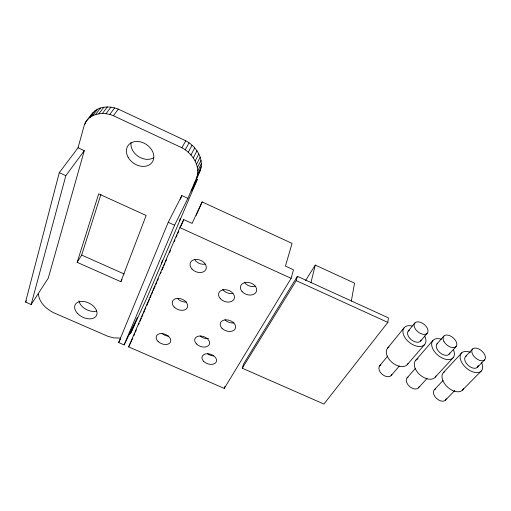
<?xml version="1.0" encoding="UTF-8"?>
<svg xmlns="http://www.w3.org/2000/svg" width="511" height="511" viewBox="0 0 511 511"><rect width="100%" height="100%" fill="white"/><g stroke="black" fill="none" stroke-linecap="round" stroke-linejoin="round"><path stroke-width="0.77" d="M187.901 198.377L181.846 195.585L168.228 222.317L118.673 342.549L124.116 344.912L174.577 225.21L187.901 198.377L196.959 176.94C200.363 165.123 192.034 153.198 181.897 147.768L113.423 115.735C103.407 111.315 88.742 113.34 84.417 124.671L78.049 147.775L59.276 172.667L25.55 302.097L31.145 304.53L48.258 278.176L84.296 150.656L78.049 147.775M128.331 335.401L131.078 332.342L147.034 297.562L197.361 179.31L191.523 191.076L200.561 169.735C203.959 158.046 195.834 146.172 185.787 140.774L118.277 109.105C112.682 106.946 106.403 106.218 100.597 107.962C93.583 109.878 89.962 116.642 85.765 121.937M387.855 322.39L388.411 317.868L297.389 276.323L243.606 363.909L242.271 368.227L323.936 404.048L387.855 322.39L296.227 280.641L297.389 276.323M351.319 301.139L354.551 283.132L315.274 265.088L305.578 280.513M179.77 220.65L180.313 218.382M310.937 282.717L315.274 265.088M31.145 304.53L65.836 175.656L84.296 150.656M291.129 278.316L293.506 269.77L285.438 266.078L292.068 243.389L202.139 201.928L192.072 223.396L183.756 219.596L179.859 227.619L128.638 346.88L224.259 388.417L291.129 278.316L179.859 227.619M77.155 262.335L98.693 193.873L146.14 215.47L120.864 281.727L77.155 262.335L81.664 255.072L100.922 194.397M161.361 263.906L162.549 260.156M224.259 388.417L224.955 386.284M180.326 199.252L181.846 195.585M131.078 332.342L137.446 317.363L124.116 344.912M133.799 335.772L134.738 333.581M135.37 332.118L136.309 329.927M138.513 324.811L139.139 323.348M140.084 321.157L141.336 318.238M141.969 316.775L142.908 314.584M143.54 313.122L144.479 310.931M145.111 309.468L145.737 308.005M146.683 305.814L149.506 299.235M150.138 297.779L151.077 295.588M151.71 294.125L152.648 291.934M153.281 290.472L155.165 286.083M155.791 284.627L156.736 282.436M157.362 280.973L158.308 278.782M160.505 273.666L161.131 272.203M162.076 270.012L163.335 267.087M163.961 265.631L164.906 263.433M165.532 261.977L166.477 259.78M169.614 252.479L170.559 250.281M174.328 241.518L174.96 240.055M176.212 237.13L177.157 234.939M177.783 233.476L178.729 231.285M180.926 226.175L183.756 219.596M196.192 215.342L202.139 201.928M128.638 346.88L132.541 338.697M129.883 333.99L132.873 327.807M89.904 117.358L92.727 112.899M118.673 342.549L120.411 339.029M197.623 173.944L201.225 166.758M196.959 176.94L200.561 169.735M197.77 170.795L201.385 163.622M197.406 167.551L201.034 160.397M196.518 164.28L200.171 157.145M195.132 161.048L198.811 153.939M193.273 157.918L196.984 150.834M190.961 154.967L194.717 147.903M120.864 281.727L121.95 279.696M188.259 152.252L192.053 145.213M185.218 149.838L189.057 142.818M181.897 147.768L185.787 140.774M242.271 368.227L296.227 280.641M25.55 302.097L26.419 300.787M133.537 326.427L134.725 324.779M113.423 115.735L118.277 109.105M109.718 114.521L114.624 107.904M105.994 113.787L110.951 107.182M102.341 113.551L107.336 106.952M98.827 113.806L103.861 107.214M95.525 114.553L100.597 107.962M92.517 115.773L97.614 109.182M89.847 117.441L94.976 110.842M84.417 124.671L85.822 122.857M387.364 348.381L403.926 327.992M379.526 365.978L387.734 355.995M408.129 331.179L414.919 322.914M391.196 375.547L399.334 365.997M420.527 341.118L427.215 333.261A8.042 4.848 38.5 0 0 420.783 322.422A8.042 4.848 38.5 0 0 415.136 328.656A8.042 4.848 38.5 0 0 427.215 333.261M407.318 364.592L424.59 344.561M415.615 360.389L432.932 340.467M407.075 377.872L415.366 368.444M436.975 343.877L443.791 336.123M418.541 387.785L427.036 378.453M449.175 354.155L456.163 346.484M435.231 377.169L453.263 357.604M443.171 372.838L461.695 352.877M434.401 389.689L443.05 380.478M465.572 356.48L472.681 348.911M445.375 400.234L454.784 390.551M477.3 367.383L484.581 359.897A8.106 4.682 41 0 0 478.513 348.841A8.106 4.682 41 0 0 472.726 354.545A8.106 4.682 41 0 0 484.581 359.897M462.442 390.155L481.234 371.05M120.551 338.135L113.634 337.88L107.853 336.289L53.598 312.713C46.36 309.002 39.206 302.621 38.389 294.061M81.664 255.072L124.128 273.966M59.276 172.667L65.836 175.656M168.228 222.317L174.577 225.21M478.162 365.474A8.01 4.708 41.3 0 1 468.811 365.914A8.01 4.708 41.3 0 1 466.256 356.007M446.205 398.765A7.608 4.784 42.5 0 1 436.669 398.548A7.608 4.784 42.5 0 1 435.481 389.018M481.592 362.657A13.356 7.844 41.3 0 1 475 372.455A13.356 7.844 41.3 0 1 460.334 358.882A13.356 7.844 41.3 0 1 470.465 352.36M463.573 388.392A12.96 7.927 42 0 1 447.693 387.217A12.96 7.927 42 0 1 444.787 371.535M449.757 353.024A7.978 4.791 40.1 0 1 440.227 352.922A7.978 4.791 40.1 0 1 437.608 343.328M419.148 386.642A7.576 4.867 41.2 0 1 410.148 386.98A7.576 4.867 41.2 0 1 407.376 377.572M407.714 377.31A7.576 4.867 41.2 0 1 408.091 377.092M453.474 349.837A13.299 7.984 40.1 0 1 446.64 359.488A13.299 7.984 40.1 0 1 431.936 346.471A13.299 7.984 40.1 0 1 441.472 339.215M435.966 375.949A12.909 8.067 40.7 0 1 419.32 374.256A12.909 8.067 40.7 0 1 418.011 358.837M421.166 340.007A7.952 4.874 38.7 0 1 411.125 339.591A7.952 4.874 38.7 0 1 409.471 330.112M391.86 374.422A7.55 4.944 39.7 0 1 382.126 374.263A7.55 4.944 39.7 0 1 380.874 364.88M424.692 335.995A13.254 8.119 38.7 0 1 418.656 346.471A13.254 8.119 38.7 0 1 403.358 334.245A13.254 8.119 38.7 0 1 412.211 326.024M408.123 363.404A12.864 8.202 39.3 0 1 391.943 362.318A12.864 8.202 39.3 0 1 388.954 346.937M213.585 355.918A7.486 4.995 19.4 0 1 207.217 353.344M205.179 264.142A8.355 6.164 23.1 0 1 194.467 259.301M234.006 322.856A7.857 5.506 19.1 0 1 224.993 319.797M186.323 301.995A7.94 5.564 22.7 0 1 177.847 298.826M168.63 336.2A7.563 5.046 22.4 0 1 162.185 333.594M255.794 286.122A8.265 6.094 18.6 0 1 244.315 282.213M208.507 338.55A7.633 5.187 20.2 0 1 200.191 336.002M232.837 293.525A8.138 5.896 20 0 1 222.732 289.367M153.766 157.695A14.461 11.293 34.1 0 1 138.257 156.411A14.461 11.293 34.1 0 1 131.072 142.543M96.56 311.084A11.81 7.71 27 0 1 78.994 300.883M443.912 341.386A8.067 4.765 39.8 0 0 455.876 346.784A8.067 4.765 39.8 0 0 450.082 335.816A8.067 4.765 39.8 0 0 443.912 341.386M191.983 269.035A8.463 6.177 23 0 0 205.869 269.508A8.463 6.177 23 0 0 196.678 259.416A8.463 6.177 23 0 0 191.983 269.035M203.653 361.341A7.576 4.995 19.3 0 0 216.159 362.133A7.576 4.995 19.3 0 0 207.983 353.759A7.576 4.995 19.3 0 0 203.653 361.341M174.168 307.041A8.042 5.57 22.6 0 0 187.275 307.648A8.042 5.57 22.6 0 0 178.396 298.36A8.042 5.57 22.6 0 0 174.168 307.041M221.921 328.209A7.952 5.506 19.1 0 0 235.137 328.905A7.952 5.506 19.1 0 0 226.699 319.848A7.952 5.506 19.1 0 0 221.921 328.209M158.052 341.405A7.652 5.046 22.3 0 0 170.463 342.121A7.652 5.046 22.3 0 0 161.885 333.542A7.652 5.046 22.3 0 0 158.052 341.405M242.105 291.609A8.368 6.106 18.6 0 0 256.113 292.177A8.368 6.106 18.6 0 0 247.401 282.34A8.368 6.106 18.6 0 0 242.105 291.609M220.311 298.686A8.24 5.902 20 0 0 233.993 299.28A8.24 5.902 20 0 0 225.242 289.667A8.24 5.902 20 0 0 220.311 298.686M196.467 343.941A7.729 5.187 20.2 0 0 209.191 344.676A7.729 5.187 20.2 0 0 200.797 336.008A7.729 5.187 20.2 0 0 196.467 343.941M128.05 157.139A14.653 11.344 33.8 0 0 151.805 162.754A14.653 11.344 33.8 0 0 140.512 141.898A14.653 11.344 33.8 0 0 128.05 157.139M77.404 313.313A11.938 7.703 26.8 0 0 96.438 315.6A11.938 7.703 26.8 0 0 83.625 301.503A11.938 7.703 26.8 0 0 77.404 313.313"/></g></svg>
